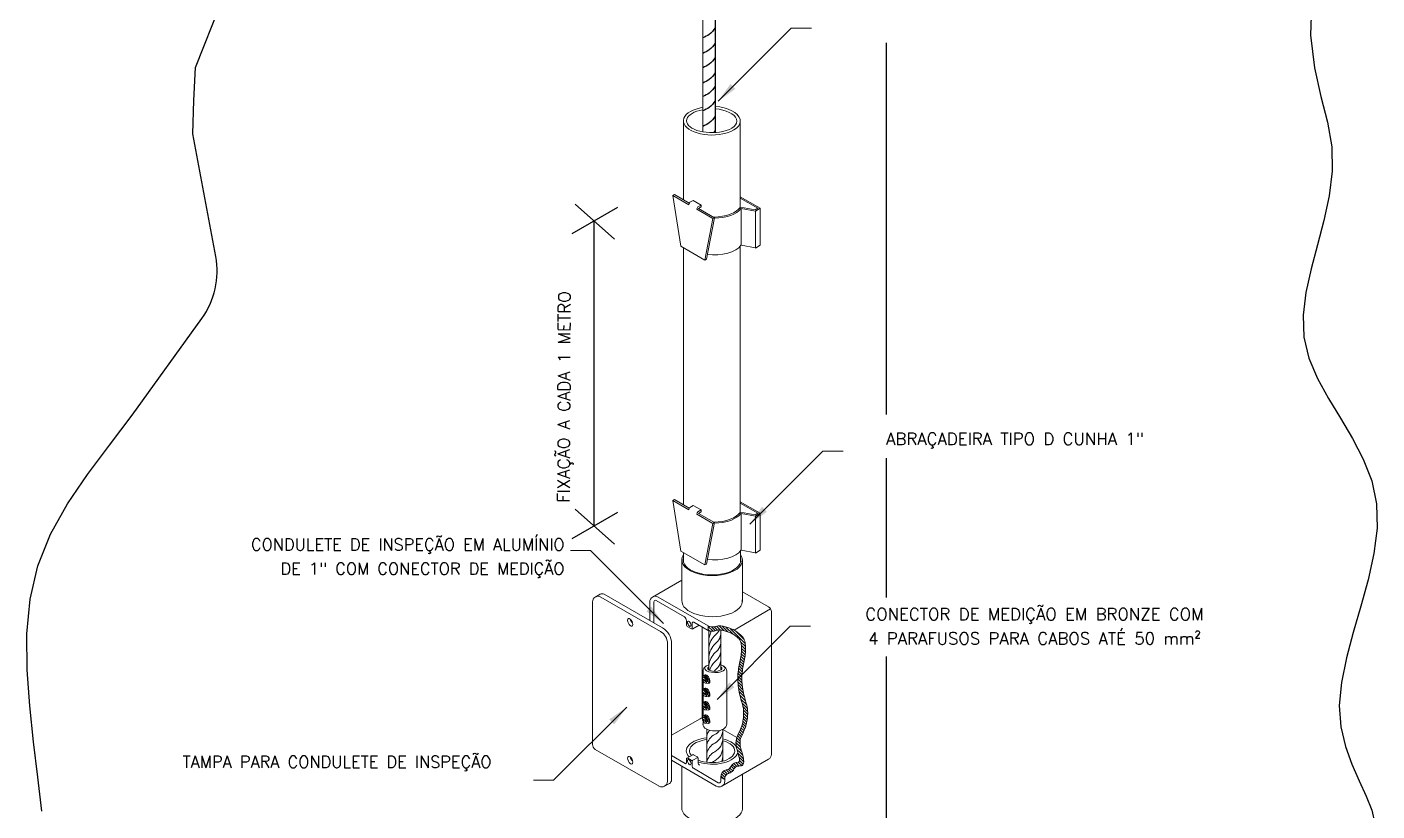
# Paper-space layout 'Layout4' of a CAD drawing. Header units: millimetres. Extents: x 16 to 267, y 19 to 196.
# Drawn here: x 141.43 to 179.06, y 135.3 to 157.16 of the extents above; entities that cross this region are included whole.
import ezdxf
from ezdxf.enums import TextEntityAlignment as Align

# ---------------------------------------------------------------- set-up
doc = ezdxf.new("R2010")
doc.units = ezdxf.units.MM
for name, color, linetype in [('C01', 1, 'Continuous'), ('C02', 42, 'Continuous'), ('C025', 42, 'Continuous'), ('C03', 7, 'Continuous')]:
    doc.layers.add(name, color=color, linetype=linetype)
doc.styles.add('80CL', font='romans.shx', dxfattribs={"height": 2})
pattern_1 = [(135, (127.80532, 92.079446), (0.039774756, 0.039774756), [])]

psp = doc.layouts.new('Layout4')

# ---------------------------------------------------------------- hatches: boundary and pattern name
at = {"layer": 'C01', "lineweight": 0}
h = psp.add_hatch(dxfattribs=at)
h.set_pattern_fill('ANSI31', color=256, scale=0.45, style=0)
h.set_pattern_definition(pattern_1)
h.paths.add_polyline_path([(161.137, 140.346), (161.139, 140.345), (161.164, 140.331), (161.189, 140.315), (161.213, 140.299), (161.237, 140.282), (161.26, 140.264), (161.283, 140.246), (161.306, 140.227), (161.329, 140.206), (161.35, 140.185), (161.371, 140.161), (161.39, 140.135), (161.407, 140.107), (161.422, 140.075), (161.435, 140.04), (161.445, 140.002), (161.452, 139.961), (161.457, 139.917), (161.459, 139.871), (161.46, 139.823), (161.458, 139.775), (161.455, 139.726), (161.45, 139.677), (161.444, 139.629), (161.436, 139.582), (161.428, 139.535), (161.419, 139.488), (161.41, 139.441), (161.401, 139.395), (161.392, 139.349), (161.384, 139.303), (161.376, 139.257), (161.37, 139.211), (161.364, 139.165), (161.36, 139.117), (161.357, 139.069), (161.356, 139.02), (161.356, 138.969), (161.359, 138.916), (161.362, 138.862), (161.368, 138.807), (161.375, 138.751), (161.383, 138.696), (161.393, 138.642), (161.403, 138.589), (161.414, 138.54), (161.425, 138.493), (161.434, 138.457), (161.318, 138.457), (161.316, 138.465), (161.304, 138.514), (161.293, 138.567), (161.282, 138.621), (161.272, 138.678), (161.264, 138.736), (161.256, 138.794), (161.25, 138.852), (161.246, 138.91), (161.244, 138.966), (161.244, 139.021), (161.245, 139.074), (161.248, 139.126), (161.252, 139.176), (161.258, 139.226), (161.265, 139.274), (161.273, 139.322), (161.281, 139.37), (161.29, 139.417), (161.3, 139.463), (161.309, 139.509), (161.317, 139.555), (161.325, 139.6), (161.332, 139.645), (161.338, 139.69), (161.343, 139.736), (161.346, 139.781), (161.347, 139.825), (161.347, 139.867), (161.345, 139.908), (161.341, 139.945), (161.335, 139.978), (161.327, 140.007), (161.318, 140.031), (161.308, 140.053), (161.296, 140.072), (161.283, 140.091), (161.268, 140.108), (161.251, 140.125), (161.232, 140.142), (161.212, 140.159), (161.191, 140.176), (161.17, 140.192), (161.149, 140.206), (161.128, 140.221), (161.107, 140.234), (161.085, 140.246), (161.062, 140.258), (161.038, 140.27), (161.012, 140.28), (160.985, 140.291), (160.957, 140.301), (160.928, 140.31), (160.898, 140.319), (160.868, 140.327), (160.838, 140.335), (160.824, 140.338), (160.808, 140.342), (160.78, 140.347), (160.755, 140.351), (160.732, 140.353), (160.709, 140.352), (160.684, 140.348), (160.654, 140.34), (160.637, 140.333, -0.179506), (160.419, 140.333), (160.419, 140.463, 0.165926), (160.616, 140.446), (160.619, 140.447), (160.66, 140.458), (160.698, 140.464), (160.734, 140.466), (160.767, 140.463), (160.8, 140.458), (160.832, 140.452), (160.864, 140.444), (160.896, 140.436), (160.929, 140.427), (160.961, 140.418), (160.993, 140.407), (161.024, 140.396), (161.055, 140.385), (161.084, 140.372), (161.112, 140.359)])
h = psp.add_hatch(dxfattribs=at)
h.set_pattern_fill('ANSI31', color=256, scale=0.45, style=0)
h.set_pattern_definition(pattern_1)
h.paths.add_polyline_path([(161.318, 138.457), (161.434, 138.457), (161.436, 138.451), (161.447, 138.412), (161.459, 138.375), (161.469, 138.341), (161.479, 138.307), (161.489, 138.274), (161.497, 138.241), (161.504, 138.206), (161.51, 138.17), (161.514, 138.132), (161.517, 138.093), (161.518, 138.053), (161.518, 138.011), (161.517, 137.969), (161.514, 137.927), (161.51, 137.885), (161.504, 137.842), (161.497, 137.8), (161.489, 137.758), (161.479, 137.716), (161.467, 137.675), (161.454, 137.634), (161.44, 137.593), (161.424, 137.554), (161.406, 137.514), (161.388, 137.476), (161.369, 137.437), (161.352, 137.399), (161.336, 137.361), (161.322, 137.323), (161.312, 137.284), (161.305, 137.245), (161.304, 137.205), (161.306, 137.165), (161.311, 137.124), (161.319, 137.084), (161.326, 137.059), (161.21, 137.059), (161.21, 137.059), (161.2, 137.106), (161.194, 137.154), (161.191, 137.205), (161.193, 137.257), (161.202, 137.308), (161.213, 137.35), (161.215, 137.356), (161.231, 137.402), (161.249, 137.444), (161.268, 137.485), (161.286, 137.524), (161.304, 137.562), (161.32, 137.598), (161.335, 137.634), (161.348, 137.67), (161.36, 137.707), (161.37, 137.744), (161.379, 137.782), (161.387, 137.82), (161.393, 137.859), (161.398, 137.897), (161.402, 137.936), (161.405, 137.975), (161.406, 138.013), (161.406, 138.051), (161.404, 138.087), (161.402, 138.122), (161.398, 138.155), (161.393, 138.186), (161.387, 138.216), (161.38, 138.246), (161.371, 138.276), (161.362, 138.308), (161.351, 138.342), (161.34, 138.38), (161.328, 138.421)])
h = psp.add_hatch(dxfattribs=at)
h.set_pattern_fill('ANSI31', color=256, scale=0.45, style=0)
h.set_pattern_definition(pattern_1)
h.paths.add_polyline_path([(161.252, 136.905), (161.244, 136.932), (161.233, 136.972), (161.221, 137.015), (161.21, 137.059), (161.326, 137.059), (161.33, 137.043), (161.341, 137.003), (161.352, 136.964), (161.364, 136.925), (161.366, 136.916)])
h = psp.add_hatch(dxfattribs=at)
h.set_pattern_fill('ANSI31', color=256, scale=0.45, style=0)
h.set_pattern_definition(pattern_1)
h.paths.add_polyline_path([(161.289, 136.695), (161.407, 136.682), (161.407, 136.667), (161.404, 136.645), (161.4, 136.625), (161.393, 136.608), (161.384, 136.594), (161.374, 136.582), (161.361, 136.573), (161.347, 136.566), (161.331, 136.562), (161.312, 136.56), (161.293, 136.559), (161.272, 136.558), (161.25, 136.556), (161.228, 136.552), (161.206, 136.544), (161.185, 136.531), (161.164, 136.512), (161.154, 136.498, -0.009996), (161.149, 136.489), (161.07, 136.574, -0.201221), (161.254, 136.67, 0.272287)])
h = psp.add_hatch(dxfattribs=at)
h.set_pattern_fill('ANSI31', color=256, scale=0.45, style=0)
h.set_pattern_definition(pattern_1)
h.paths.add_polyline_path([(161.252, 136.905), (161.366, 136.916), (161.374, 136.887), (161.383, 136.85), (161.391, 136.815), (161.398, 136.781), (161.403, 136.75), (161.406, 136.72), (161.407, 136.692), (161.407, 136.682), (161.289, 136.695, 0.151546), (161.293, 136.72), (161.291, 136.735), (161.287, 136.762), (161.281, 136.792), (161.274, 136.824), (161.265, 136.858), (161.255, 136.894)])
h = psp.add_hatch(dxfattribs=at)
h.set_pattern_fill('ANSI31', color=256, scale=0.45, style=0)
h.set_pattern_definition(pattern_1)
h.paths.add_polyline_path([(160.976, 136.347, 0.364199), (160.879, 136.185), (160.767, 136.25, -0.367718), (160.921, 136.451, 0.282329), (161.055, 136.554, -0.023274), (161.07, 136.574), (161.149, 136.489, -0.20013), (160.988, 136.351, 0.021783)])

# ---------------------------------------------------------------- linework, layer by layer
at = {"layer": 'C01'}
for p, q in [((156.625, 151.404), (157.895, 152.137)), ((156.706, 152.215), (157.806, 151.245)), ((157.229, 151.753), (157.229, 143.253)), ((156.625, 142.904), (157.895, 143.637)), ((156.706, 143.714), (157.806, 142.745))]:
    psp.add_line(p, q, dxfattribs=at)
at = {"layer": 'C01', "lineweight": 0}
for p, q in [((160.419, 140.463), (160.419, 140.333)), ((160.465, 137.552), (160.446, 137.558)), ((160.879, 136.185), (160.767, 136.25))]:
    psp.add_line(p, q, dxfattribs=at)
at = {"layer": 'C01'}
psp.add_lwpolyline([(141.836, 135.299), (141.733, 136.25), (141.612, 137.234), (141.502, 138.237), (141.431, 139.243), (141.426, 140.239), (141.517, 141.209), (141.73, 142.139), (142.085, 143.02), (142.558, 143.862), (143.117, 144.684), (143.729, 145.503), (144.362, 146.334), (146.302, 149.032, 0.204592), (146.687, 150.757), (146.05, 154.181), (146.073, 155.103), (146.122, 156.031), (148.986, 163.25)], format="xyb", dxfattribs=at)
psp.add_lwpolyline([(177.249, 158.005), (177.212, 156.931), (177.316, 156.017), (177.495, 155.222), (177.68, 154.504), (177.804, 153.82), (177.816, 153.135), (177.731, 152.448), (177.584, 151.762), (177.405, 151.081), (177.227, 150.411), (177.083, 149.756), (177.005, 149.121), (177.025, 148.509), (177.166, 147.924), (177.404, 147.358), (177.708, 146.803), (178.044, 146.249), (178.379, 145.688), (178.681, 145.11), (178.915, 144.506), (179.05, 143.868), (179.063, 143.19), (178.973, 142.48), (178.812, 141.751), (178.611, 141.015), (178.399, 140.283), (178.208, 139.569), (178.069, 138.885), (178.011, 138.242), (178.055, 137.649), (178.182, 137.106), (178.362, 136.607), (178.564, 136.147), (178.758, 135.722), (178.915, 135.326), (179.005, 134.955)], dxfattribs=at)
at = {"layer": 'C01', "lineweight": 0}
for points in [[(160.614, 140.445), (160.619, 140.447), (160.66, 140.458), (160.698, 140.464), (160.734, 140.466), (160.767, 140.463), (160.8, 140.458), (160.832, 140.452), (160.864, 140.444), (160.896, 140.436), (160.929, 140.427), (160.961, 140.418), (160.993, 140.407), (161.024, 140.396), (161.055, 140.385), (161.084, 140.372), (161.112, 140.359), (161.139, 140.345), (161.164, 140.331), (161.189, 140.315), (161.213, 140.299), (161.237, 140.282), (161.26, 140.264), (161.283, 140.246), (161.306, 140.227), (161.329, 140.206), (161.35, 140.185), (161.371, 140.161), (161.39, 140.135), (161.407, 140.107), (161.422, 140.075), (161.435, 140.04), (161.445, 140.002), (161.452, 139.961), (161.457, 139.917), (161.459, 139.871), (161.46, 139.823), (161.458, 139.775), (161.455, 139.726), (161.45, 139.677), (161.444, 139.629), (161.436, 139.582), (161.428, 139.535), (161.419, 139.488), (161.41, 139.441), (161.401, 139.395), (161.392, 139.349), (161.384, 139.303), (161.376, 139.257), (161.37, 139.211), (161.364, 139.165), (161.36, 139.117), (161.357, 139.069), (161.356, 139.02), (161.356, 138.969), (161.359, 138.916), (161.362, 138.862), (161.368, 138.807), (161.375, 138.751), (161.383, 138.696), (161.393, 138.642), (161.403, 138.589), (161.414, 138.54), (161.425, 138.493), (161.436, 138.451), (161.447, 138.412), (161.459, 138.375), (161.469, 138.341), (161.479, 138.307), (161.489, 138.274), (161.497, 138.241), (161.504, 138.206), (161.51, 138.17), (161.514, 138.132), (161.517, 138.093), (161.518, 138.053), (161.518, 138.011), (161.517, 137.969), (161.514, 137.927), (161.51, 137.885), (161.504, 137.842), (161.497, 137.8), (161.489, 137.758), (161.479, 137.716), (161.467, 137.675), (161.454, 137.634), (161.44, 137.593), (161.424, 137.554), (161.406, 137.514), (161.388, 137.476), (161.369, 137.437), (161.352, 137.399), (161.336, 137.361), (161.322, 137.323), (161.312, 137.284), (161.305, 137.245), (161.304, 137.205), (161.306, 137.165), (161.311, 137.124), (161.319, 137.084), (161.33, 137.043), (161.341, 137.003), (161.352, 136.964), (161.364, 136.925), (161.374, 136.887), (161.383, 136.85), (161.391, 136.815), (161.398, 136.781), (161.403, 136.75), (161.406, 136.72), (161.407, 136.692), (161.407, 136.667), (161.404, 136.645), (161.4, 136.625), (161.393, 136.608), (161.384, 136.594), (161.374, 136.582), (161.361, 136.573), (161.347, 136.566), (161.331, 136.562), (161.312, 136.56), (161.293, 136.559), (161.272, 136.558), (161.25, 136.556), (161.228, 136.552), (161.206, 136.544), (161.185, 136.531), (161.164, 136.512), (161.154, 136.498)], [(160.637, 140.333), (160.654, 140.34), (160.684, 140.348), (160.709, 140.352), (160.732, 140.353), (160.755, 140.351), (160.78, 140.347), (160.808, 140.342), (160.838, 140.335), (160.868, 140.327), (160.898, 140.319), (160.928, 140.31), (160.957, 140.301), (160.985, 140.291), (161.012, 140.28), (161.038, 140.27), (161.062, 140.258), (161.085, 140.246), (161.107, 140.234), (161.128, 140.221), (161.149, 140.206), (161.17, 140.192), (161.191, 140.176), (161.212, 140.159), (161.232, 140.142), (161.251, 140.125), (161.268, 140.108), (161.283, 140.091), (161.296, 140.072), (161.308, 140.053), (161.318, 140.031), (161.327, 140.007), (161.335, 139.978), (161.341, 139.945), (161.345, 139.908), (161.347, 139.867), (161.347, 139.825), (161.346, 139.781), (161.343, 139.736), (161.338, 139.69), (161.332, 139.645), (161.325, 139.6), (161.317, 139.555), (161.309, 139.509), (161.3, 139.463), (161.29, 139.417), (161.281, 139.37), (161.273, 139.322), (161.265, 139.274), (161.258, 139.226), (161.252, 139.176), (161.248, 139.126), (161.245, 139.074), (161.244, 139.021), (161.244, 138.966), (161.246, 138.91), (161.25, 138.852), (161.256, 138.794), (161.264, 138.736), (161.272, 138.678), (161.282, 138.621), (161.293, 138.567), (161.304, 138.514), (161.316, 138.465), (161.328, 138.421), (161.34, 138.38), (161.351, 138.342), (161.362, 138.308), (161.371, 138.276), (161.38, 138.246), (161.387, 138.216), (161.393, 138.186), (161.398, 138.155), (161.402, 138.122), (161.404, 138.087), (161.406, 138.051), (161.406, 138.013), (161.405, 137.975), (161.402, 137.936), (161.398, 137.897), (161.393, 137.859), (161.387, 137.82), (161.379, 137.782), (161.37, 137.744), (161.36, 137.707), (161.348, 137.67), (161.335, 137.634), (161.32, 137.598), (161.304, 137.562), (161.286, 137.524), (161.268, 137.485), (161.249, 137.444), (161.231, 137.402), (161.215, 137.356), (161.202, 137.308), (161.193, 137.257), (161.191, 137.205), (161.194, 137.154), (161.2, 137.106), (161.21, 137.059), (161.221, 137.015), (161.233, 136.972), (161.244, 136.932), (161.255, 136.894), (161.265, 136.858), (161.274, 136.824), (161.281, 136.792), (161.287, 136.762), (161.291, 136.735), (161.293, 136.72)]]:
    psp.add_lwpolyline(points, dxfattribs=at)
for centre, radius, start, end in [((160.838, 154.514), 0.57, 133.3049, 134.9865), ((160.542, 140.742), 0.305, 246.2472, 283.9314), ((160.528, 140.626), 0.313, 249.7437, 290.4499), ((161.001, 140.034), 0.57, 150.5949, 173.8019), ((161.001, 139.792), 0.57, 133.3049, 173.8019), ((160.365, 140.534), 0.408, 306.8613, 333.7522), ((160.365, 140.289), 0.408, 306.8613, 4.7126), ((160.365, 140.045), 0.408, 306.8613, 4.7126), ((161.001, 139.547), 0.57, 133.3049, 173.8019), ((161.001, 139.303), 0.57, 133.3049, 173.8019), ((160.365, 139.8), 0.408, 306.8613, 4.7126), ((161.001, 139.058), 0.57, 133.3049, 163.2044), ((160.365, 139.556), 0.408, 306.8613, 4.7126), ((161.001, 138.814), 0.57, 133.3049, 137.7514), ((160.775, 137.316), 0.4, 142.437, 169.496), ((160.775, 137.076), 0.4, 115.605, 169.496), ((160.392, 137.574), 0.433, 299.1075, 0), ((160.392, 137.815), 0.433, 299.1075, 321.8168), ((160.775, 136.835), 0.4, 115.605, 169.496), ((160.392, 137.334), 0.433, 299.1075, 0), ((160.392, 137.083), 0.433, 299.1075, 0), ((160.775, 136.595), 0.4, 115.605, 169.496), ((160.775, 136.344), 0.4, 115.605, 129.2603), ((160.392, 136.863), 0.433, 335.3513, 0), ((161.276, 136.403), 0.268, 94.681, 145.5228), ((161.25, 136.713), 0.0431, 274.9323, 10.049), ((160.962, 136.26), 0.195, 102.1564, 182.9139), ((161.024, 136.208), 0.147, 104.1666, 189.2044), ((160.903, 136.612), 0.162, 276.1335, 339.1971), ((160.903, 136.612), 0.275, 285.3289, 335.555)]:
    psp.add_arc(centre, radius, start, end, dxfattribs=at)
at = {"layer": 'C01', "lineweight": 0, "extrusion": (0, 0, -1)}
for centre, ratio, start_param, end_param in [((160.351, 138.964), 0.281547, 3.158868, 6.283185), ((160.382, 138.982), 0.277631, 3.162124, 5.920702), ((160.351, 138.592), 0.281547, 3.158868, 6.283185), ((160.382, 138.61), 0.277631, 3.162124, 5.920702), ((160.351, 138.22), 0.281547, 3.158868, 6.283185), ((160.382, 138.238), 0.277631, 3.162124, 5.920702), ((160.351, 137.847), 0.281547, 3.158868, 6.283185), ((160.382, 137.866), 0.277631, 3.162124, 5.920702)]:
    psp.add_ellipse(centre, major_axis=(0.074, -0.107), ratio=ratio, start_param=start_param, end_param=end_param, dxfattribs=at)
at = {"layer": 'C01'}
for points in [[(160.611, 157.135), (160.562, 157.065), (160.474, 156.939), (160.327, 156.885), (160.271, 156.849)], [(160.611, 156.703), (160.562, 156.633), (160.474, 156.507), (160.327, 156.453), (160.271, 156.417)], [(160.611, 156.304), (160.562, 156.234), (160.474, 156.108), (160.327, 156.054), (160.271, 156.019)], [(160.611, 155.878), (160.562, 155.808), (160.474, 155.682), (160.327, 155.628), (160.271, 155.592)], [(160.611, 155.502), (160.562, 155.432), (160.474, 155.306), (160.327, 155.252), (160.271, 155.216)], [(160.611, 155.101), (160.562, 155.031), (160.474, 154.905), (160.327, 154.851), (160.271, 154.815)], [(160.611, 154.669), (160.562, 154.599), (160.474, 154.473), (160.327, 154.419), (160.271, 154.383)]]:
    psp.add_open_spline(points, degree=3, knots=[0, 0, 0, 0, 0.05536196, 0.0999282, 0.0999282, 0.0999282, 0.0999282], dxfattribs=at)
psp.add_open_spline([(160.611, 154.27), (160.597, 154.251), (160.584, 154.232), (160.57, 154.213)], degree=3, dxfattribs=at)
at = {"layer": 'C02', "lineweight": 0}
for p, q in [((160.271, 154.244), (160.271, 159.551)), ((160.609, 154.224), (160.609, 155.082)), ((159.729, 154.541), (159.729, 152.338)), ((161.312, 154.55), (161.312, 152.132)), ((159.729, 153.599), (159.729, 152.338)), ((159.729, 151.006), (159.729, 146.573)), ((161.312, 151.048), (161.312, 148.169)), ((159.729, 148.128), (159.729, 143.838)), ((161.312, 148.169), (161.312, 143.627)), ((161.312, 147.051), (161.312, 144.257)), ((157.137, 142.565), (156.575, 142.565)), ((159.729, 142.505), (159.729, 142.235)), ((161.318, 142.556), (161.318, 142.236)), ((160.434, 139.236), (160.434, 140.328)), ((160.772, 139.238), (160.772, 140.349)), ((160.37, 138.93), (160.252, 138.999)), ((160.255, 138.967), (160.281, 138.982)), ((160.373, 138.898), (160.255, 138.967)), ((160.277, 139.07), (160.261, 139.024)), ((160.273, 139.206), (160.273, 139.057)), ((160.273, 138.986), (160.273, 138.977)), ((160.273, 138.924), (160.273, 138.685)), ((160.396, 138.911), (160.277, 138.98)), ((160.309, 139.087), (160.313, 139.059)), ((160.34, 139.103), (160.344, 139.077)), ((160.37, 138.93), (160.392, 138.943)), ((160.373, 138.898), (160.396, 138.911)), ((160.396, 138.911), (160.392, 138.943)), ((160.456, 138.876), (160.428, 138.892)), ((160.465, 138.907), (160.459, 138.91)), ((160.933, 139.206), (160.933, 137.729)), ((160.933, 139.205), (160.933, 137.724)), ((160.37, 138.558), (160.252, 138.626)), ((160.255, 138.595), (160.277, 138.608)), ((160.373, 138.526), (160.255, 138.595)), ((160.277, 138.698), (160.261, 138.652)), ((160.273, 138.614), (160.273, 138.605)), ((160.273, 138.552), (160.273, 138.313)), ((160.277, 138.608), (160.277, 138.611)), ((160.396, 138.539), (160.277, 138.608)), ((160.309, 138.715), (160.313, 138.687)), ((160.34, 138.731), (160.344, 138.705)), ((160.425, 138.858), (160.355, 138.866)), ((160.37, 138.558), (160.392, 138.571)), ((160.373, 138.526), (160.396, 138.539)), ((160.396, 138.539), (160.392, 138.571)), ((160.456, 138.503), (160.428, 138.519)), ((160.465, 138.534), (160.459, 138.537)), ((160.37, 138.185), (160.252, 138.254)), ((160.255, 138.222), (160.277, 138.235)), ((160.373, 138.154), (160.255, 138.222)), ((160.277, 138.325), (160.261, 138.279)), ((160.273, 138.242), (160.273, 138.233)), ((160.273, 138.179), (160.273, 137.941)), ((160.277, 138.235), (160.277, 138.239)), ((160.396, 138.167), (160.277, 138.235)), ((160.309, 138.343), (160.313, 138.315)), ((160.34, 138.358), (160.344, 138.333)), ((160.425, 138.485), (160.355, 138.494)), ((160.37, 138.185), (160.392, 138.198)), ((160.373, 138.154), (160.396, 138.167)), ((160.396, 138.167), (160.392, 138.198)), ((160.456, 138.131), (160.428, 138.147)), ((160.465, 138.162), (160.459, 138.165)), ((160.37, 137.813), (160.252, 137.882)), ((160.255, 137.85), (160.277, 137.863)), ((160.373, 137.782), (160.255, 137.85)), ((160.277, 137.953), (160.261, 137.907)), ((160.273, 137.869), (160.273, 137.86)), ((160.273, 137.807), (160.273, 137.729)), ((160.277, 137.863), (160.277, 137.867)), ((160.396, 137.795), (160.277, 137.863)), ((160.309, 137.97), (160.313, 137.942)), ((160.34, 137.986), (160.344, 137.96)), ((160.425, 138.113), (160.355, 138.122)), ((160.425, 137.741), (160.355, 137.75)), ((160.37, 137.813), (160.392, 137.826)), ((160.373, 137.782), (160.396, 137.795)), ((160.396, 137.795), (160.392, 137.826)), ((160.456, 137.759), (160.428, 137.775)), ((160.465, 137.79), (160.459, 137.793)), ((160.381, 136.662), (160.381, 137.581)), ((160.824, 136.692), (160.824, 137.58))]:
    psp.add_line(p, q, dxfattribs=at)
at = {"layer": 'C02'}
psp.add_line((160.618, 159.319), (160.609, 154.224), dxfattribs=at)
psp.add_line((160.618, 159.319), (160.609, 154.224), dxfattribs=at)
at = {"layer": 'C02', "lineweight": 0, "ltscale": 1.6}
for p, q in [((160.695, 155.085), (162.734, 157.123)), ((162.734, 157.123), (163.296, 157.123)), ((162.734, 157.123), (163.296, 157.123)), ((161.576, 143.299), (163.614, 145.337)), ((163.614, 145.337), (164.177, 145.337)), ((163.614, 145.337), (164.177, 145.337)), ((163.614, 145.337), (164.177, 145.337)), ((157.137, 142.565), (156.575, 142.565)), ((159.175, 140.526), (157.137, 142.565)), ((160.666, 138.414), (162.704, 140.452)), ((162.704, 140.452), (163.267, 140.452)), ((158.145, 138.198), (156.106, 136.16)), ((156.106, 136.16), (155.544, 136.16))]:
    psp.add_line(p, q, dxfattribs=at)
at = {"layer": 'C02', "lineweight": 0}
for centre, radius, start, end in [((160.433, 139.198), 0.16, 119.1143, 177.89), ((160.773, 139.198), 0.16, 2.11, 60.8857), ((160.432, 137.736), 0.16, 182.0826, 245.0284), ((160.771, 137.737), 0.162, 299.7604, 357.7259)]:
    psp.add_arc(centre, radius, start, end, dxfattribs=at)
for major_axis, ratio, start_param, end_param in [((-0.792, 0), 0.500347, 5.033546, 8.245887), ((-0.708, 0), 0.464884, 5.073477, 8.295729)]:
    psp.add_ellipse((160.521, 154.541), major_axis=major_axis, ratio=ratio, start_param=start_param, end_param=end_param, dxfattribs=at)
at = {"layer": 'C02', "lineweight": 0, "extrusion": (0, 0, -1)}
for centre, major_axis, ratio, start_param, end_param in [((160.52, 154.55), (-0.793, 0.024), 0.502074, 1.668357, 4.303649), ((160.52, 154.55), (-0.697, 0.023), 0.474899, 1.683863, 4.245627), ((160.603, 139.281), (0.284, -0.002), 0.412811, 5.350077, 10.356809), ((160.603, 139.281), (0.2, 0), 0.424722, 5.71745, 9.974406), ((160.312, 138.948), (0.046, -0.0801), 0.500279, 2.496756, 5.215581), ((160.312, 138.948), (0.046, -0.0801), 0.500279, -0.644673, 2.073751), ((160.385, 138.982), (0.056, -0.119), 0.494882, 2.545933, 2.723899), ((160.385, 138.982), (0.056, -0.119), 0.494882, 2.902278, 6.507005), ((160.312, 138.576), (0.046, -0.0801), 0.500279, 2.496756, 5.215581), ((160.312, 138.576), (0.046, -0.0801), 0.500279, -0.644673, 2.073751), ((160.385, 138.61), (0.056, -0.119), 0.494882, 2.545933, 2.723899), ((160.385, 138.61), (0.056, -0.119), 0.494882, 2.902278, 6.507005), ((160.312, 138.204), (0.046, -0.0801), 0.500279, 2.496756, 5.215581), ((160.312, 138.204), (0.046, -0.0801), 0.500279, -0.644673, 2.073751), ((160.385, 138.238), (0.056, -0.119), 0.494882, 2.545933, 2.723899), ((160.385, 138.238), (0.056, -0.119), 0.494882, 2.902278, 6.507005), ((160.312, 137.832), (0.046, -0.0801), 0.500279, 2.496756, 5.215581), ((160.312, 137.832), (0.046, -0.0801), 0.500279, -0.644673, 2.073751), ((160.385, 137.865), (0.056, -0.119), 0.494882, 2.545933, 2.723899), ((160.385, 137.865), (0.056, -0.119), 0.494882, 2.902278, 6.507005), ((160.603, 137.655), (0.284, -0.002), 0.420146, 0.498874, 2.562797), ((160.526, 136.979), (0.719, -0.005), 0.516339, 2.667734, 4.504714), ((160.526, 136.979), (0.63, 0), 0.516339, 2.735473, 4.475076), ((160.526, 136.979), (0.63, 0), 0.516339, 5.221021, 8.518571), ((160.526, 136.979), (0.719, -0.005), 0.516339, 5.136072, 5.926679), ((160.526, 136.979), (0.719, -0.005), 0.516339, 0.094641, 2.132349)]:
    psp.add_ellipse(centre, major_axis=major_axis, ratio=ratio, start_param=start_param, end_param=end_param, dxfattribs=at)
at = {"layer": 'C02', "lineweight": 0, "ltscale": 1.6}
for points in [[(161.036, 155.568), (161.174, 155.431), (160.695, 155.085)], [(161.916, 143.782), (162.055, 143.645), (161.576, 143.299)], [(158.692, 140.867), (158.829, 141.005), (159.175, 140.526)], [(161.149, 138.754), (161.012, 138.893), (160.666, 138.414)], [(157.662, 137.858), (157.798, 137.719), (158.145, 138.198)]]:
    psp.add_solid(points, dxfattribs=at)
at = {"layer": 'C025', "lineweight": 0}
for p, q in [((160.246, 137.891), (160.246, 140.433)), ((159.394, 137.416), (160.19, 137.876)), ((161.213, 137.35), (160.824, 137.574))]:
    psp.add_line(p, q, dxfattribs=at)
psp.add_arc((160.246, 137.778), 0.113, 86.651, 120, dxfattribs=at)
at = {"layer": 'C03'}
for p, q in [((165.382, 156.712), (165.382, 146.357)), ((165.382, 145.141), (165.382, 141.254)), ((165.382, 139.606), (165.382, 134.199))]:
    psp.add_line(p, q, dxfattribs=at)
at = {"layer": 'C03', "lineweight": 0}
for p, q in [((159.436, 152.46), (159.477, 152.484)), ((159.436, 152.46), (159.658, 151.047)), ((159.881, 152.203), (159.436, 152.46)), ((159.889, 152.246), (159.477, 152.484)), ((159.881, 152.203), (159.881, 152.219)), ((159.908, 152.269), (160.001, 152.322)), ((160.223, 152.194), (160.001, 152.322)), ((160.548, 151.818), (160.103, 152.074)), ((160.13, 152.14), (160.223, 152.194)), ((160.144, 152.098), (160.223, 152.144)), ((160.589, 151.841), (160.144, 152.098)), ((160.223, 152.144), (160.223, 152.194)), ((161.312, 152.421), (161.866, 152.102)), ((161.312, 152.384), (161.802, 152.102)), ((161.727, 152.058), (161.315, 152.136)), ((161.732, 152.025), (161.332, 152.1)), ((161.332, 152.1), (161.332, 151.072)), ((161.727, 152.058), (161.802, 152.102)), ((161.732, 152.025), (161.866, 152.102)), ((161.866, 152.102), (161.866, 151.072)), ((160.548, 151.818), (160.326, 150.661)), ((160.589, 151.841), (160.367, 150.685)), ((160.548, 151.818), (160.589, 151.841)), ((161.732, 152.025), (161.732, 150.995)), ((160.326, 150.661), (159.658, 151.047)), ((161.732, 150.997), (161.332, 151.072)), ((161.732, 150.995), (161.866, 151.072)), ((160.326, 150.661), (160.367, 150.685)), ((159.436, 143.96), (159.477, 143.984)), ((159.436, 143.96), (159.658, 142.546)), ((159.881, 143.703), (159.436, 143.96)), ((159.889, 143.746), (159.477, 143.984)), ((159.908, 143.768), (160.001, 143.822)), ((160.223, 143.694), (160.001, 143.822)), ((161.312, 143.921), (161.866, 143.602)), ((161.312, 143.884), (161.802, 143.602)), ((159.881, 143.703), (159.881, 143.719)), ((160.548, 143.317), (160.103, 143.574)), ((160.13, 143.64), (160.223, 143.694)), ((160.144, 143.598), (160.223, 143.644)), ((160.589, 143.341), (160.144, 143.598)), ((160.223, 143.644), (160.223, 143.694)), ((161.727, 143.558), (161.315, 143.636)), ((161.732, 143.524), (161.332, 143.6)), ((161.332, 143.6), (161.332, 142.572)), ((161.727, 143.558), (161.802, 143.602)), ((161.732, 143.524), (161.866, 143.602)), ((161.732, 143.524), (161.732, 142.495)), ((161.866, 143.602), (161.866, 142.572)), ((160.548, 143.317), (160.326, 142.161)), ((160.589, 143.341), (160.367, 142.185)), ((160.548, 143.317), (160.589, 143.341)), ((160.326, 142.161), (159.658, 142.546)), ((159.681, 142.306), (159.681, 141.158)), ((161.732, 142.497), (161.332, 142.572)), ((161.37, 142.294), (161.37, 141.147)), ((161.732, 142.495), (161.866, 142.572)), ((160.326, 142.161), (160.367, 142.185)), ((158.867, 141.268), (159.681, 141.738)), ((157.27, 141.268), (157.405, 141.346)), ((159.085, 140.311), (157.428, 141.268)), ((159.141, 140.408), (157.518, 141.346)), ((159.752, 140.718), (158.969, 141.17)), ((160.419, 140.463), (159.025, 141.268)), ((162.1, 140.993), (161.37, 141.415)), ((157.191, 137.158), (157.191, 141.131)), ((158.789, 140.612), (158.789, 141.131)), ((158.901, 140.547), (158.901, 141.131)), ((161.137, 140.346), (162.158, 140.935)), ((162.179, 136.883), (162.179, 140.857)), ((159.811, 140.488), (159.811, 140.607)), ((159.952, 140.38), (159.833, 140.449)), ((159.969, 140.376), (159.969, 140.535)), ((159.986, 140.38), (160.162, 140.482)), ((160.419, 140.333), (160.015, 140.566)), ((159.282, 136.133), (159.282, 139.97)), ((159.394, 136.172), (159.394, 139.97)), ((159.046, 135.996), (157.27, 137.021)), ((159.777, 136.626), (159.394, 136.847)), ((160.643, 135.996), (159.394, 136.717)), ((159.811, 136.645), (159.811, 136.758)), ((159.819, 136.775), (159.987, 136.872)), ((159.946, 136.719), (159.845, 136.778)), ((159.969, 136.554), (159.969, 136.68)), ((159.991, 136.719), (160.13, 136.799)), ((160.114, 136.815), (160.012, 136.874)), ((160.136, 136.651), (160.136, 136.777)), ((160.8, 135.996), (162.1, 136.747)), ((159.681, 136.551), (159.681, 135.383)), ((160.699, 136.094), (160.003, 136.496)), ((160.767, 136.133), (160.767, 136.25)), ((161.37, 136.325), (161.37, 135.372)), ((159.203, 135.996), (159.338, 136.074)), ((160.879, 136.133), (160.879, 136.185))]:
    psp.add_line(p, q, dxfattribs=at)
for centre, radius, start, end in [((159.955, 152.211), 0.0744, 129.2695, 186.1702), ((160.177, 152.082), 0.0744, 129.2695, 186.1702), ((159.955, 143.711), 0.0744, 129.2695, 186.1702), ((160.177, 143.582), 0.0744, 129.2695, 186.1702), ((157.349, 141.131), 0.158, 60, 180), ((157.461, 141.248), 0.113, 60, 120), ((158.946, 141.131), 0.158, 60, 180), ((158.946, 141.131), 0.0451, 60, 180), ((162.021, 140.857), 0.158, 360, 60), ((158.888, 139.97), 0.507, 0, 60), ((159.677, 140.607), 0.134, 0, 60), ((159.856, 140.488), 0.045, 180, 240), ((160.002, 140.535), 0.0335, 60, 180), ((158.888, 139.97), 0.394, 0, 60), ((159.969, 140.409), 0.0335, 240, 300), ((157.349, 137.158), 0.158, 180, 240), ((159.788, 136.645), 0.0225, 240, 0), ((159.833, 136.758), 0.0225, 60, 180), ((159.969, 136.758), 0.045, 240, 300), ((159.924, 136.68), 0.045, 0, 60), ((160.014, 136.68), 0.045, 120, 180), ((160.001, 136.855), 0.0225, 60, 131.1273), ((160.091, 136.777), 0.045, 0, 60), ((160.228, 136.66), 0.0925, 185.6902, 239.8067), ((162.021, 136.883), 0.158, 300, 0), ((160.036, 136.554), 0.0675, 180, 240), ((159.124, 136.133), 0.158, 240, 0), ((159.282, 136.172), 0.113, 300, 0), ((160.722, 136.133), 0.158, 240, 0), ((160.722, 136.133), 0.0451, 240, 0)]:
    psp.add_arc(centre, radius, start, end, dxfattribs=at)
at = {"layer": 'C03', "lineweight": 0, "extrusion": (0, 0, -1)}
for centre, major_axis, ratio, start_param, end_param in [((160.562, 152.261), (0.791, 0), 0.509483, 0.313964, 1.566094), ((160.583, 152.231), (0.791, 0), 0.509483, 0.329863, 1.566094), ((160.583, 151.205), (0.791, 0), 0.509483, 0.329863, 1.816391), ((160.562, 143.76), (0.791, 0), 0.509483, 0.313964, 1.566094), ((160.583, 143.731), (0.791, 0), 0.509483, 0.329863, 1.566094), ((160.526, 142.3), (0.844, -0.006), 0.516339, 5.928721, 9.760319), ((160.526, 142.3), (0.805, 0), 0.516339, 6.119902, 9.569814), ((160.583, 142.703), (0.791, 0), 0.509483, 0.329863, 1.816391), ((160.526, 141.156), (0.844, -0.006), 0.516339, 6.196955, 9.448604), ((158.309, 140.64), (0.05, -0.105), 0.498262, 0.748433, 1.943312), ((158.309, 136.798), (0.05, -0.105), 0.498262, 0.748433, 1.943312), ((160.526, 135.381), (0.844, -0.006), 0.516339, 0.016118, 3.165419)]:
    psp.add_ellipse(centre, major_axis=major_axis, ratio=ratio, start_param=start_param, end_param=end_param, dxfattribs=at)
for centre, major_axis in [((158.243, 140.562), (0.05, -0.105)), ((159.89, 140.524), (0.0342, -0.0725)), ((158.243, 136.72), (0.05, -0.105)), ((159.89, 136.668), (0.0342, -0.0725))]:
    psp.add_ellipse(centre, major_axis=major_axis, ratio=0.491991, dxfattribs=at)

# ---------------------------------------------------------------- texts
at = {"layer": 'C03', "style": '80CL'}
psp.add_text('FIXAÇÃO A CADA 1 METRO', height=0.3375, rotation=89.7646, dxfattribs=at).set_placement((156.554, 143.902))
for s, p in [('ABRAÇADEIRA TIPO D CUNHA 1"', (172.567, 145.506)), ('CONECTOR DE MEDIÇÃO EM BRONZE COM', (174.228, 140.621)), ('4 PARAFUSOS PARA CABOS ATÉ 50 mm²', (174.148, 139.946))]:
    psp.add_text(s, height=0.3375, dxfattribs=at).set_placement(p, align=Align.RIGHT)
for s, p in [('CONDULETE DE INSPEÇÃO EM ALUMÍNIO', (156.412, 142.733)), ('DE 1" COM CONECTOR DE MEDIÇÃO', (156.412, 142.059))]:
    psp.add_text(s, height=0.33, dxfattribs=at).set_placement(p, align=Align.MIDDLE_RIGHT)
psp.add_text('TAMPA PARA CONDULETE DE INSPEÇÃO', height=0.33, dxfattribs=at).set_placement((145.764, 136.508))

doc.saveas('drawing.dxf')
